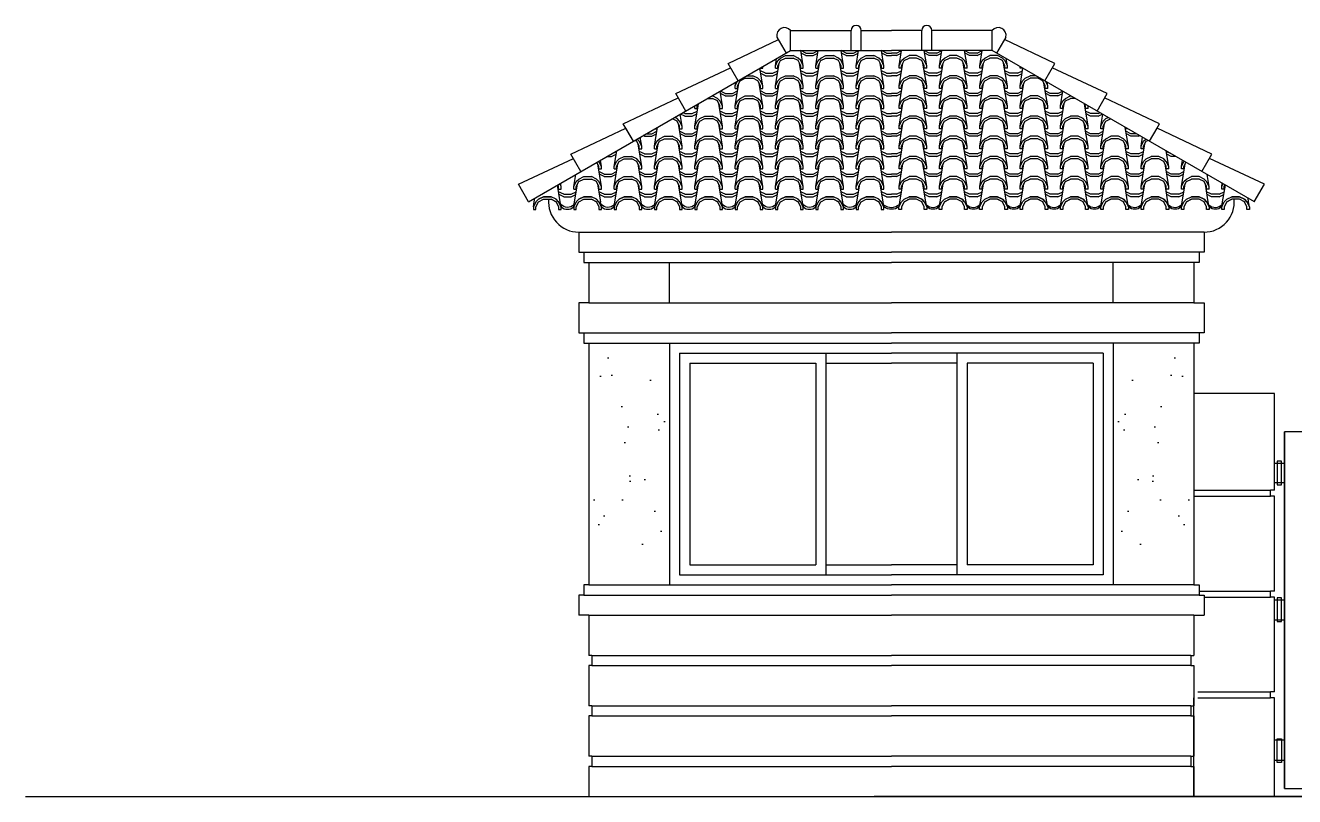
# Model space of a CAD drawing. Extents: x -23286 to 17563, y -7132 to 62388.
# Drawn here: x -21212 to -14920, y 45481 to 49306 of the extents above; entities that cross this region are included whole.
import ezdxf

# ---------------------------------------------------------------- set-up
doc = ezdxf.new("R2010")
doc.units = 0
doc.header["$LTSCALE"] = 10
doc.header["$MEASUREMENT"] = 0
for name, color, linetype in [('0-2', 2, 'CONTINUOUS'), ('0-3', 3, 'CONTINUOUS'), ('0-5', 5, 'CONTINUOUS'), ('0-HATCH', 2, 'CONTINUOUS'), ('1', 1, 'CONTINUOUS')]:
    doc.layers.add(name, color=color, linetype=linetype)

msp = doc.modelspace()

# ---------------------------------------------------------------- hatches: boundary and pattern name
at = {"layer": '0-HATCH'}
h = msp.add_hatch(dxfattribs=at)
h.set_pattern_fill('SPANISH1', color=11, scale=100, style=0)
h.set_pattern_definition([(0, (-16893.86, 49193.95), (200, 100), [12.5, -112.5, 12.5, -62.5]), (0, (-16843.86, 49243.95), (200, 100), [37.5, -162.5]), (0, (-16843.86, 49256.45), (200, 100), [37.5, -62.5, 37.5, -62.5]), (0, (-16743.86, 49268.95), (200, 100), [37.5, -162.5]), (90, (-16893.86, 49193.95), (-200, 100), [12.5, -87.5]), (90, (-16881.36, 49193.95), (-200, 100), [12.5, -87.5]), (90, (-16768.86, 49193.95), (-200, 100), [12.5, -87.5]), (90, (-16756.36, 49193.95), (-200, 100), [12.5, -87.5]), (45, (-16881.36, 49231.45), (1e-14, 100), [17.678, -265.165]), (135, (-16768.86, 49231.45), (1e-14, 100), [17.678, -265.165]), (26.565, (-16868.86, 49231.45), (-5e-09, 100), [27.951, -195.656]), (26.565, (-16868.86, 49243.95), (-5e-09, 100), [27.951, -195.656]), (26.565, (-16906.36, 49256.45), (-5e-09, 100), [25.41, -198.197]), (26.565, (-16906.36, 49268.95), (-5e-09, 100), [27.951, -195.656]), (63.435, (-16893.863, 49206.45), (5e-09, 100), [27.951, -419.263]), (63.435, (-16881.363, 49206.45), (5e-09, 100), [27.951, -419.263]), (116.565, (-16768.863, 49206.45), (-5e-09, 100), [27.951, -419.263]), (116.565, (-16756.363, 49206.45), (-5e-09, 100), [27.951, -419.263]), (153.435, (-16781.36, 49231.45), (5e-09, 100), [27.951, -195.656]), (153.435, (-16781.36, 49243.95), (5e-09, 100), [27.951, -195.656]), (153.435, (-16743.86, 49256.45), (5e-09, 100), [25.41, -198.197]), (153.435, (-16743.86, 49268.95), (5e-09, 100), [27.951, -195.656]), (80.5377, (-16893.863, 49206.45), (-4e-11, 100), [114.052, -1102.501]), (99.4623, (-16756.363, 49206.45), (4e-11, 100), [114.052, -1102.501])])
h.paths.add_polyline_path([(-16918.9, 48430.9), (-16918.9, 49181.4), (-17418.9, 49181.4), (-18718.9, 48430.9)])
h = msp.add_hatch(dxfattribs=at)
h.set_pattern_fill('SPANISH1', color=11, scale=100, style=0)
h.set_pattern_definition([(180, (-16943.86, 49193.95), (-200, 100), [12.5, -112.5, 12.5, -62.5]), (180, (-16993.86, 49243.95), (-200, 100), [37.5, -162.5]), (180, (-16993.86, 49256.45), (-200, 100), [37.5, -62.5, 37.5, -62.5]), (180, (-17093.86, 49268.95), (-200, 100), [37.5, -162.5]), (90, (-16943.86, 49193.95), (200, 100), [12.5, -87.5]), (90, (-16956.36, 49193.95), (200, 100), [12.5, -87.5]), (90, (-17068.86, 49193.95), (200, 100), [12.5, -87.5]), (90, (-17081.36, 49193.95), (200, 100), [12.5, -87.5]), (135, (-16956.36, 49231.45), (-1e-14, 100), [17.678, -265.165]), (45, (-17068.86, 49231.45), (-1e-14, 100), [17.678, -265.165]), (153.435, (-16968.86, 49231.45), (5e-09, 100), [27.951, -195.656]), (153.435, (-16968.86, 49243.95), (5e-09, 100), [27.951, -195.656]), (153.435, (-16931.36, 49256.45), (5e-09, 100), [25.41, -198.197]), (153.435, (-16931.36, 49268.95), (5e-09, 100), [27.951, -195.656]), (116.565, (-16943.863, 49206.45), (-5e-09, 100), [27.951, -419.263]), (116.565, (-16956.363, 49206.45), (-5e-09, 100), [27.951, -419.263]), (63.435, (-17068.863, 49206.45), (5e-09, 100), [27.951, -419.263]), (63.435, (-17081.363, 49206.45), (5e-09, 100), [27.951, -419.263]), (26.565, (-17056.36, 49231.45), (-5e-09, 100), [27.951, -195.656]), (26.565, (-17056.36, 49243.95), (-5e-09, 100), [27.951, -195.656]), (26.565, (-17093.86, 49256.45), (-5e-09, 100), [25.41, -198.197]), (26.565, (-17093.86, 49268.95), (-5e-09, 100), [27.951, -195.656]), (99.4623, (-16943.863, 49206.45), (4e-11, 100), [114.052, -1102.501]), (80.5377, (-17081.363, 49206.45), (-4e-11, 100), [114.052, -1102.501])])
h.paths.add_polyline_path([(-16918.9, 48430.9), (-16918.9, 49181.4), (-16418.9, 49181.4), (-15118.9, 48430.9)])
h = msp.add_hatch(dxfattribs=at)
h.set_pattern_fill('AR-SAND', color=256, scale=200, angle=100, style=0)
h.set_pattern_definition([(137.5, (-27842.13, 52209.3), (-377.3225, -79.325), [0, -304, 0, -340, 0, -325]), (107.5, (-27842.1, 52209.3), (-617.318, 250.566), [0, -164, 0, -274, 0, -105]), (67.5, (-27799.4, 51967.04), (-109.268, 613.17), [0, -100, 0, -360, 0, -470]), (57.5, (-27799.4, 51967.04), (-277.27, 561.61), [0, -50, 0, -236, 0, -270])])
h.paths.add_polyline_path([(-18018.9, 47730.9), (-18418.9, 47730.9), (-18418.9, 46530.9), (-18018.9, 46530.9)])
h = msp.add_hatch(dxfattribs=at)
h.set_pattern_fill('AR-SAND', color=256, scale=200, angle=100, style=0)
h.set_pattern_definition([(42.5, (-5995.6, 52209.3), (377.3225, -79.325), [0, -304, 0, -340, 0, -325]), (72.5, (-5995.6, 52209.3), (617.318, 250.566), [0, -164, 0, -274, 0, -105]), (112.5, (-6038.32, 51967.04), (109.268, 613.17), [0, -100, 0, -360, 0, -470]), (122.5, (-6038.3, 51967.04), (277.27, 561.61), [0, -50, 0, -236, 0, -270])])
h.paths.add_polyline_path([(-15418.9, 47730.9), (-15818.9, 47730.9), (-15818.9, 46530.9), (-15418.9, 46530.9)])

# ---------------------------------------------------------------- linework, layer by layer
at = {"layer": '0-2'}
for p, q in [((-17968.9, 47680.9), (-17968.9, 46580.9)), ((-17968.9, 47680.9), (-16918.9, 47680.9)), ((-17243.9, 47680.9), (-17243.9, 46580.9)), ((-15868.9, 47680.9), (-16918.9, 47680.9)), ((-16593.9, 47680.9), (-16593.9, 46580.9)), ((-15868.9, 47680.9), (-15868.9, 46580.9)), ((-17918.9, 47630.9), (-17918.9, 46630.9)), ((-17918.9, 47630.9), (-17293.9, 47630.9)), ((-17293.9, 47630.9), (-17293.9, 46630.9)), ((-17243.9, 47630.9), (-16918.9, 47630.9)), ((-16593.9, 47630.9), (-16918.9, 47630.9)), ((-15918.9, 47630.9), (-16543.9, 47630.9)), ((-16543.9, 47630.9), (-16543.9, 46630.9)), ((-15918.9, 47630.9), (-15918.9, 46630.9)), ((-17918.9, 46630.9), (-17293.9, 46630.9)), ((-17243.9, 46630.9), (-16918.9, 46630.9)), ((-16593.9, 46630.9), (-16918.9, 46630.9)), ((-15918.9, 46630.9), (-16543.9, 46630.9)), ((-17968.9, 46580.9), (-16918.9, 46580.9)), ((-15868.9, 46580.9), (-16918.9, 46580.9))]:
    msp.add_line(p, q, dxfattribs=at)
at = {"layer": '0-3', "color": 3}
for p, q in [((-18468.9, 48280.9), (-18468.9, 48180.9)), ((-15368.9, 48280.9), (-15368.9, 48180.9)), ((-18468.9, 48180.9), (-18443.9, 48180.9)), ((-18443.9, 48180.9), (-18443.9, 48130.9)), ((-15368.9, 48180.9), (-15393.9, 48180.9)), ((-15393.9, 48180.9), (-15393.9, 48130.9)), ((-18443.9, 48130.9), (-18418.9, 48130.9)), ((-18418.9, 48130.9), (-18418.9, 47930.9)), ((-15418.9, 48130.9), (-15418.9, 47930.9)), ((-15393.9, 48130.9), (-15418.9, 48130.9)), ((-18468.9, 47930.9), (-18468.9, 47780.9)), ((-18418.9, 47930.9), (-18468.9, 47930.9)), ((-15418.9, 47930.9), (-15368.9, 47930.9)), ((-15368.9, 47930.9), (-15368.9, 47780.9)), ((-18468.9, 47780.9), (-18443.9, 47780.9)), ((-18443.9, 47780.9), (-18443.9, 47730.9)), ((-15393.9, 47780.9), (-15393.9, 47730.9)), ((-15368.9, 47780.9), (-15393.9, 47780.9)), ((-18443.9, 47730.9), (-18418.9, 47730.9)), ((-18418.9, 47730.9), (-18418.9, 46530.9)), ((-15418.9, 47730.9), (-15418.9, 46530.9)), ((-15393.9, 47730.9), (-15418.9, 47730.9)), ((-18443.9, 46530.9), (-18443.9, 46480.9)), ((-18418.9, 46530.9), (-18443.9, 46530.9)), ((-15418.9, 46530.9), (-15393.9, 46530.9)), ((-15393.9, 46530.9), (-15393.9, 46480.9)), ((-18443.9, 46480.9), (-18468.9, 46480.9)), ((-18468.9, 46480.9), (-18468.9, 46380.9)), ((-15393.9, 46480.9), (-15368.9, 46480.9)), ((-15368.9, 46480.9), (-15368.9, 46380.9)), ((-18418.9, 46380.9), (-18468.9, 46380.9)), ((-18418.9, 46380.9), (-18418.9, 46180.9)), ((-15418.9, 46380.9), (-15418.9, 46180.9)), ((-15418.9, 46380.9), (-15368.9, 46380.9)), ((-18403.9, 46180.9), (-18418.9, 46180.9)), ((-18418.9, 46130.9), (-18418.9, 45930.9)), ((-18403.9, 46130.9), (-18418.9, 46130.9)), ((-18403.9, 46180.9), (-18403.9, 46130.9)), ((-15433.9, 46180.9), (-15433.9, 46130.9)), ((-15433.9, 46180.9), (-15418.9, 46180.9)), ((-15433.9, 46130.9), (-15418.9, 46130.9)), ((-15418.9, 46130.9), (-15418.9, 45930.9)), ((-18403.9, 45930.9), (-18418.9, 45930.9)), ((-18418.9, 45880.9), (-18418.9, 45680.9)), ((-18403.9, 45880.9), (-18418.9, 45880.9)), ((-18403.9, 45930.9), (-18403.9, 45880.9)), ((-15433.9, 45930.9), (-15433.9, 45880.9)), ((-15433.9, 45930.9), (-15418.9, 45930.9)), ((-15433.9, 45880.9), (-15418.9, 45880.9)), ((-15418.9, 45880.9), (-15418.9, 45680.9)), ((-18403.9, 45680.9), (-18418.9, 45680.9)), ((-18418.9, 45630.9), (-18418.9, 45480.9)), ((-18403.9, 45630.9), (-18418.9, 45630.9)), ((-18403.9, 45680.9), (-18403.9, 45630.9)), ((-15433.9, 45680.9), (-15433.9, 45630.9)), ((-15433.9, 45680.9), (-15418.9, 45680.9)), ((-15433.9, 45630.9), (-15418.9, 45630.9)), ((-15418.9, 45630.9), (-15418.9, 45480.9))]:
    msp.add_line(p, q, dxfattribs=at)
at = {"layer": '0-3'}
for p, q in [((-15020, 47480.9), (-15420, 47480.9)), ((-15020, 47000.5), (-15020, 47480.9)), ((-14970, 45520.9), (-14970, 47290.9)), ((-15418.9, 47000.5), (-15400, 47000.5)), ((-15418.9, 46970.5), (-15400, 46970.5)), ((-15400, 47000.5), (-15040, 47000.5)), ((-15400, 46970.5), (-15040, 46970.5)), ((-15020, 47000.5), (-15040, 47000.5)), ((-15040, 46970.5), (-15040, 47000.5)), ((-15020, 46970.5), (-15040, 46970.5)), ((-15020, 46500.5), (-15020, 46970.5)), ((-15020, 46500.5), (-15020, 46970.5)), ((-15393.9, 46500.5), (-15040, 46500.5)), ((-15368.9, 46470.5), (-15040, 46470.5)), ((-15040, 46470.5), (-15040, 46500.5)), ((-15020, 46500.5), (-15040, 46500.5)), ((-15020, 46470.5), (-15040, 46470.5)), ((-15020, 46000.5), (-15020, 46470.5)), ((-15020, 46000.5), (-15020, 46470.5)), ((-15020, 46000.5), (-15020, 46470.5)), ((-15020, 46000.5), (-15020, 46470.5)), ((-15400, 46000.5), (-15040, 46000.5)), ((-15040, 45970.5), (-15040, 46000.5)), ((-15020, 46000.5), (-15040, 46000.5)), ((-15420, 45480.9), (-15420, 45970.5)), ((-15420, 45721.6), (-15420, 45970.5)), ((-15400, 45970.5), (-15040, 45970.5)), ((-15020, 45970.5), (-15040, 45970.5)), ((-15020, 45480.9), (-15020, 45970.5)), ((-15020, 45480.9), (-15020, 45970.5)), ((-15020, 45721.6), (-15020, 45970.5)), ((-15020, 45721.6), (-15020, 45970.5)), ((-14970, 45520.9), (-11970.1, 45520.9))]:
    msp.add_line(p, q, dxfattribs=at)
msp.add_lwpolyline([(-11970.1, 47290.9), (-14970, 47290.9), (-14970, 45520.9), (-11970.1, 45520.9)], close=True, dxfattribs=at)
at = {"layer": '0-3', "color": 3}
for centre, start, end in [((-18468.9, 48430.9), 175.00691, 270), ((-15368.9, 48430.9), 270, 4.99309)]:
    msp.add_arc(centre, 150, start, end, dxfattribs=at)
at = {"layer": '0-5'}
for p, q in [((-21212.4, 45480.9), (-2900.9, 45480.9)), ((-18243.9, 45480.9), (-16616.4, 45480.9)), ((-7137.3, 45480.9), (-17004, 45480.9))]:
    msp.add_line(p, q, dxfattribs=at)
at = {"layer": '0-HATCH', "color": 2}
for p, q in [((-17418.9, 49281.4), (-17118.9, 49281.4)), ((-17418.9, 49181.4), (-17418.9, 49281.4)), ((-17118.9, 49181.4), (-17118.9, 49281.4)), ((-17068.9, 49281.4), (-16918.9, 49281.4)), ((-17068.9, 49181.4), (-17068.9, 49281.4)), ((-16768.9, 49281.4), (-16918.9, 49281.4)), ((-16768.9, 49181.4), (-16768.9, 49281.4)), ((-16418.9, 49281.4), (-16718.9, 49281.4)), ((-16718.9, 49181.4), (-16718.9, 49281.4)), ((-16418.9, 49181.4), (-16418.9, 49281.4)), ((-17728.7, 49118.1), (-17479.1, 49235.7)), ((-17486.6, 49248.7), (-17440.5, 49168.9)), ((-16351.1, 49248.7), (-16397.2, 49168.9)), ((-16109.1, 49118.1), (-16358.7, 49235.7)), ((-18718.9, 48430.9), (-17418.9, 49181.4)), ((-17418.9, 49181.4), (-16918.9, 49181.4)), ((-16418.9, 49181.4), (-16918.9, 49181.4)), ((-15118.9, 48430.9), (-16418.9, 49181.4)), ((-17988.5, 48968.1), (-17716.2, 49096.4)), ((-17678.7, 49031.4), (-17728.7, 49118.1)), ((-16159.1, 49031.4), (-16109.1, 49118.1)), ((-15849.2, 48968.1), (-16121.6, 49096.4)), ((-17938.5, 48881.4), (-17988.5, 48968.1)), ((-15899.2, 48881.4), (-15849.2, 48968.1)), ((-18248.3, 48818.1), (-17976, 48946.4)), ((-15589.4, 48818.1), (-15861.7, 48946.4)), ((-18508.1, 48668.1), (-18235.8, 48796.4)), ((-18198.3, 48731.4), (-18248.3, 48818.1)), ((-18198.3, 48731.4), (-18235.8, 48796.4)), ((-15639.4, 48731.4), (-15589.4, 48818.1)), ((-15639.4, 48731.4), (-15601.9, 48796.4)), ((-15329.6, 48668.1), (-15601.9, 48796.4)), ((-18767.9, 48518.1), (-18495.6, 48646.4)), ((-18458.1, 48581.4), (-18508.1, 48668.1)), ((-15379.6, 48581.4), (-15329.6, 48668.1)), ((-15069.8, 48518.1), (-15342.1, 48646.4)), ((-18717.9, 48431.4), (-18767.9, 48518.1)), ((-15119.8, 48431.4), (-15069.8, 48518.1))]:
    msp.add_line(p, q, dxfattribs=at)
at = {"layer": '0-HATCH', "color": 11}
for p, q in [((-18693.9, 48406.4), (-18689.8, 48430.9)), ((-18556.4, 48406.4), (-18560.4, 48430.9)), ((-18493.9, 48406.4), (-18489.8, 48430.9)), ((-18356.4, 48406.4), (-18360.4, 48430.9)), ((-18293.9, 48406.4), (-18289.8, 48430.9)), ((-18156.4, 48406.4), (-18160.4, 48430.9)), ((-18093.9, 48406.4), (-18089.8, 48430.9)), ((-17956.4, 48406.4), (-17960.4, 48430.9)), ((-17893.9, 48406.4), (-17889.8, 48430.9)), ((-17756.4, 48406.4), (-17760.4, 48430.9)), ((-17693.9, 48406.4), (-17689.8, 48430.9)), ((-17556.4, 48406.4), (-17560.4, 48430.9)), ((-17493.9, 48406.4), (-17489.8, 48430.9)), ((-17356.4, 48406.4), (-17360.4, 48430.9)), ((-17293.9, 48406.4), (-17289.8, 48430.9)), ((-17156.4, 48406.4), (-17160.4, 48430.9)), ((-17093.9, 48406.4), (-17089.8, 48430.9)), ((-16958, 48416.4), (-16960.4, 48430.9)), ((-16879.3, 48418.7), (-16877.3, 48430.9)), ((-16743.9, 48406.4), (-16747.9, 48430.9)), ((-16681.4, 48406.4), (-16677.3, 48430.9)), ((-16543.9, 48406.4), (-16547.9, 48430.9)), ((-16481.4, 48406.4), (-16477.3, 48430.9)), ((-16343.9, 48406.4), (-16347.9, 48430.9)), ((-16281.4, 48406.4), (-16277.3, 48430.9)), ((-16143.9, 48406.4), (-16147.9, 48430.9)), ((-16081.4, 48406.4), (-16077.3, 48430.9)), ((-15943.9, 48406.4), (-15947.9, 48430.9)), ((-15881.4, 48406.4), (-15877.3, 48430.9)), ((-15743.9, 48406.4), (-15747.9, 48430.9)), ((-15681.4, 48406.4), (-15677.3, 48430.9)), ((-15543.9, 48406.4), (-15547.9, 48430.9)), ((-15481.4, 48406.4), (-15477.3, 48430.9)), ((-15343.9, 48406.4), (-15347.9, 48430.9)), ((-15281.4, 48406.4), (-15277.3, 48430.9)), ((-15143.9, 48406.4), (-15147.9, 48430.9))]:
    msp.add_line(p, q, dxfattribs=at)
for points in [[(-18693.9, 48393.9), (-18681.4, 48393.9), (-18681.4, 48406.4), (-18668.9, 48431.4), (-18643.9, 48443.9), (-18606.4, 48443.9), (-18581.4, 48431.4), (-18568.9, 48406.4), (-18568.9, 48393.9), (-18556.4, 48393.9), (-18556.4, 48406.4), (-18568.9, 48431.4), (-18581.4, 48443.9), (-18606.4, 48456.4), (-18643.9, 48456.4), (-18668.9, 48443.9), (-18681.4, 48431.4), (-18693.9, 48406.4)], [(-18493.9, 48393.9), (-18481.4, 48393.9), (-18481.4, 48406.4), (-18468.9, 48431.4), (-18443.9, 48443.9), (-18406.4, 48443.9), (-18381.4, 48431.4), (-18368.9, 48406.4), (-18368.9, 48393.9), (-18356.4, 48393.9), (-18356.4, 48406.4), (-18368.9, 48431.4), (-18381.4, 48443.9), (-18406.4, 48456.4), (-18443.9, 48456.4), (-18468.9, 48443.9), (-18481.4, 48431.4), (-18493.9, 48406.4)], [(-18293.9, 48393.9), (-18281.4, 48393.9), (-18281.4, 48406.4), (-18268.9, 48431.4), (-18243.9, 48443.9), (-18206.4, 48443.9), (-18181.4, 48431.4), (-18168.9, 48406.4), (-18168.9, 48393.9), (-18156.4, 48393.9), (-18156.4, 48406.4), (-18168.9, 48431.4), (-18181.4, 48443.9), (-18206.4, 48456.4), (-18243.9, 48456.4), (-18268.9, 48443.9), (-18281.4, 48431.4), (-18293.9, 48406.4)], [(-18093.9, 48393.9), (-18081.4, 48393.9), (-18081.4, 48406.4), (-18068.9, 48431.4), (-18043.9, 48443.9), (-18006.4, 48443.9), (-17981.4, 48431.4), (-17968.9, 48406.4), (-17968.9, 48393.9), (-17956.4, 48393.9), (-17956.4, 48406.4), (-17968.9, 48431.4), (-17981.4, 48443.9), (-18006.4, 48456.4), (-18043.9, 48456.4), (-18068.9, 48443.9), (-18081.4, 48431.4), (-18093.9, 48406.4)], [(-17893.9, 48393.9), (-17881.4, 48393.9), (-17881.4, 48406.4), (-17868.9, 48431.4), (-17843.9, 48443.9), (-17806.4, 48443.9), (-17781.4, 48431.4), (-17768.9, 48406.4), (-17768.9, 48393.9), (-17756.4, 48393.9), (-17756.4, 48406.4), (-17768.9, 48431.4), (-17781.4, 48443.9), (-17806.4, 48456.4), (-17843.9, 48456.4), (-17868.9, 48443.9), (-17881.4, 48431.4), (-17893.9, 48406.4)], [(-17693.9, 48393.9), (-17681.4, 48393.9), (-17681.4, 48406.4), (-17668.9, 48431.4), (-17643.9, 48443.9), (-17606.4, 48443.9), (-17581.4, 48431.4), (-17568.9, 48406.4), (-17568.9, 48393.9), (-17556.4, 48393.9), (-17556.4, 48406.4), (-17568.9, 48431.4), (-17581.4, 48443.9), (-17606.4, 48456.4), (-17643.9, 48456.4), (-17668.9, 48443.9), (-17681.4, 48431.4), (-17693.9, 48406.4)], [(-17493.9, 48393.9), (-17481.4, 48393.9), (-17481.4, 48406.4), (-17468.9, 48431.4), (-17443.9, 48443.9), (-17406.4, 48443.9), (-17381.4, 48431.4), (-17368.9, 48406.4), (-17368.9, 48393.9), (-17356.4, 48393.9), (-17356.4, 48406.4), (-17368.9, 48431.4), (-17381.4, 48443.9), (-17406.4, 48456.4), (-17443.9, 48456.4), (-17468.9, 48443.9), (-17481.4, 48431.4), (-17493.9, 48406.4)], [(-17293.9, 48393.9), (-17281.4, 48393.9), (-17281.4, 48406.4), (-17268.9, 48431.4), (-17243.9, 48443.9), (-17206.4, 48443.9), (-17181.4, 48431.4), (-17168.9, 48406.4), (-17168.9, 48393.9), (-17156.4, 48393.9), (-17156.4, 48406.4), (-17168.9, 48431.4), (-17181.4, 48443.9), (-17206.4, 48456.4), (-17243.9, 48456.4), (-17268.9, 48443.9), (-17281.4, 48431.4), (-17293.9, 48406.4)], [(-17093.9, 48393.9), (-17081.4, 48393.9), (-17081.4, 48406.4), (-17068.9, 48431.4), (-17043.9, 48443.9), (-17006.4, 48443.9), (-16981.4, 48431.4), (-16968.9, 48406.4), (-16968.9, 48393.9), (-16956.4, 48393.9), (-16956.4, 48406.4), (-16968.9, 48431.4), (-16981.4, 48443.9), (-17006.4, 48456.4), (-17043.9, 48456.4), (-17068.9, 48443.9), (-17081.4, 48431.4), (-17093.9, 48406.4)], [(-16743.9, 48393.9), (-16756.4, 48393.9), (-16756.4, 48406.4), (-16768.9, 48431.4), (-16793.9, 48443.9), (-16831.4, 48443.9), (-16856.4, 48431.4), (-16868.9, 48406.4), (-16868.9, 48393.9), (-16881.4, 48393.9), (-16881.4, 48406.4), (-16868.9, 48431.4), (-16856.4, 48443.9), (-16831.4, 48456.4), (-16793.9, 48456.4), (-16768.9, 48443.9), (-16756.4, 48431.4), (-16743.9, 48406.4)], [(-16743.9, 48393.9), (-16756.4, 48393.9), (-16756.4, 48406.4), (-16768.9, 48431.4), (-16793.9, 48443.9), (-16831.4, 48443.9), (-16856.4, 48431.4), (-16868.9, 48406.4), (-16868.9, 48393.9), (-16881.4, 48393.9), (-16881.4, 48406.4), (-16868.9, 48431.4), (-16856.4, 48443.9), (-16831.4, 48456.4), (-16793.9, 48456.4), (-16768.9, 48443.9), (-16756.4, 48431.4), (-16743.9, 48406.4)], [(-16543.9, 48393.9), (-16556.4, 48393.9), (-16556.4, 48406.4), (-16568.9, 48431.4), (-16593.9, 48443.9), (-16631.4, 48443.9), (-16656.4, 48431.4), (-16668.9, 48406.4), (-16668.9, 48393.9), (-16681.4, 48393.9), (-16681.4, 48406.4), (-16668.9, 48431.4), (-16656.4, 48443.9), (-16631.4, 48456.4), (-16593.9, 48456.4), (-16568.9, 48443.9), (-16556.4, 48431.4), (-16543.9, 48406.4)], [(-16343.9, 48393.9), (-16356.4, 48393.9), (-16356.4, 48406.4), (-16368.9, 48431.4), (-16393.9, 48443.9), (-16431.4, 48443.9), (-16456.4, 48431.4), (-16468.9, 48406.4), (-16468.9, 48393.9), (-16481.4, 48393.9), (-16481.4, 48406.4), (-16468.9, 48431.4), (-16456.4, 48443.9), (-16431.4, 48456.4), (-16393.9, 48456.4), (-16368.9, 48443.9), (-16356.4, 48431.4), (-16343.9, 48406.4)], [(-16143.9, 48393.9), (-16156.4, 48393.9), (-16156.4, 48406.4), (-16168.9, 48431.4), (-16193.9, 48443.9), (-16231.4, 48443.9), (-16256.4, 48431.4), (-16268.9, 48406.4), (-16268.9, 48393.9), (-16281.4, 48393.9), (-16281.4, 48406.4), (-16268.9, 48431.4), (-16256.4, 48443.9), (-16231.4, 48456.4), (-16193.9, 48456.4), (-16168.9, 48443.9), (-16156.4, 48431.4), (-16143.9, 48406.4)], [(-15943.9, 48393.9), (-15956.4, 48393.9), (-15956.4, 48406.4), (-15968.9, 48431.4), (-15993.9, 48443.9), (-16031.4, 48443.9), (-16056.4, 48431.4), (-16068.9, 48406.4), (-16068.9, 48393.9), (-16081.4, 48393.9), (-16081.4, 48406.4), (-16068.9, 48431.4), (-16056.4, 48443.9), (-16031.4, 48456.4), (-15993.9, 48456.4), (-15968.9, 48443.9), (-15956.4, 48431.4), (-15943.9, 48406.4)], [(-15743.9, 48393.9), (-15756.4, 48393.9), (-15756.4, 48406.4), (-15768.9, 48431.4), (-15793.9, 48443.9), (-15831.4, 48443.9), (-15856.4, 48431.4), (-15868.9, 48406.4), (-15868.9, 48393.9), (-15881.4, 48393.9), (-15881.4, 48406.4), (-15868.9, 48431.4), (-15856.4, 48443.9), (-15831.4, 48456.4), (-15793.9, 48456.4), (-15768.9, 48443.9), (-15756.4, 48431.4), (-15743.9, 48406.4)], [(-15543.9, 48393.9), (-15556.4, 48393.9), (-15556.4, 48406.4), (-15568.9, 48431.4), (-15593.9, 48443.9), (-15631.4, 48443.9), (-15656.4, 48431.4), (-15668.9, 48406.4), (-15668.9, 48393.9), (-15681.4, 48393.9), (-15681.4, 48406.4), (-15668.9, 48431.4), (-15656.4, 48443.9), (-15631.4, 48456.4), (-15593.9, 48456.4), (-15568.9, 48443.9), (-15556.4, 48431.4), (-15543.9, 48406.4)], [(-15343.9, 48393.9), (-15356.4, 48393.9), (-15356.4, 48406.4), (-15368.9, 48431.4), (-15393.9, 48443.9), (-15431.4, 48443.9), (-15456.4, 48431.4), (-15468.9, 48406.4), (-15468.9, 48393.9), (-15481.4, 48393.9), (-15481.4, 48406.4), (-15468.9, 48431.4), (-15456.4, 48443.9), (-15431.4, 48456.4), (-15393.9, 48456.4), (-15368.9, 48443.9), (-15356.4, 48431.4), (-15343.9, 48406.4)], [(-15143.9, 48393.9), (-15156.4, 48393.9), (-15156.4, 48406.4), (-15168.9, 48431.4), (-15193.9, 48443.9), (-15231.4, 48443.9), (-15256.4, 48431.4), (-15268.9, 48406.4), (-15268.9, 48393.9), (-15281.4, 48393.9), (-15281.4, 48406.4), (-15268.9, 48431.4), (-15256.4, 48443.9), (-15231.4, 48456.4), (-15193.9, 48456.4), (-15168.9, 48443.9), (-15156.4, 48431.4), (-15143.9, 48406.4)]]:
    msp.add_lwpolyline(points, close=True, dxfattribs=at)
for points in [[(-18556.4, 48406.4, 0.389702), (-18493.9, 48406.4), (-18492.2, 48416.4, -0.417218), (-18558.4, 48418.7)], [(-18356.4, 48406.4, 0.389702), (-18293.9, 48406.4), (-18292.2, 48416.4, -0.417218), (-18358.4, 48418.7)], [(-18156.4, 48406.4, 0.389702), (-18093.9, 48406.4), (-18092.2, 48416.4, -0.417218), (-18158.4, 48418.7)], [(-17956.4, 48406.4, 0.389702), (-17893.9, 48406.4), (-17892.2, 48416.4, -0.417218), (-17958.4, 48418.7)], [(-17756.4, 48406.4, 0.389702), (-17693.9, 48406.4), (-17692.2, 48416.4, -0.417218), (-17758.4, 48418.7)], [(-17556.4, 48406.4, 0.389702), (-17493.9, 48406.4), (-17492.2, 48416.4, -0.417218), (-17558.4, 48418.7)], [(-17356.4, 48406.4, 0.389702), (-17293.9, 48406.4), (-17292.2, 48416.4, -0.417218), (-17358.4, 48418.7)], [(-17156.4, 48406.4, 0.389702), (-17093.9, 48406.4), (-17092.2, 48416.4, -0.417218), (-17158.4, 48418.7)], [(-16881.4, 48406.4, -0.324752), (-16956.4, 48406.4), (-16958, 48416.4, 0.351008), (-16879.3, 48418.7)], [(-16681.4, 48406.4, -0.389702), (-16743.9, 48406.4), (-16745.5, 48416.4, 0.417218), (-16679.3, 48418.7)], [(-16481.4, 48406.4, -0.389702), (-16543.9, 48406.4), (-16545.5, 48416.4, 0.417218), (-16479.3, 48418.7)], [(-16281.4, 48406.4, -0.389702), (-16343.9, 48406.4), (-16345.5, 48416.4, 0.417218), (-16279.3, 48418.7)], [(-16081.4, 48406.4, -0.389702), (-16143.9, 48406.4), (-16145.5, 48416.4, 0.417218), (-16079.3, 48418.7)], [(-15881.4, 48406.4, -0.389702), (-15943.9, 48406.4), (-15945.5, 48416.4, 0.417218), (-15879.3, 48418.7)], [(-15681.4, 48406.4, -0.389702), (-15743.9, 48406.4), (-15745.5, 48416.4, 0.417218), (-15679.3, 48418.7)], [(-15481.4, 48406.4, -0.389702), (-15543.9, 48406.4), (-15545.5, 48416.4, 0.417218), (-15479.3, 48418.7)], [(-15281.4, 48406.4, -0.389702), (-15343.9, 48406.4), (-15345.5, 48416.4, 0.417218), (-15279.3, 48418.7)]]:
    msp.add_lwpolyline(points, format="xyb", close=True, dxfattribs=at)
at = {"layer": '0-HATCH', "color": 2}
for centre, radius, start, end in [((-17448.8, 49256.9), 38.7, 39.37063, 192.19146), ((-17093.9, 49281.4), 25, 0, 180), ((-16743.9, 49281.4), 25, 0, 180), ((-16389, 49256.9), 38.7, 347.80854, 140.62937)]:
    msp.add_arc(centre, radius, start, end, dxfattribs=at)
at = {"layer": '1'}
for p, q in [((-18468.9, 48280.9), (-16918.9, 48280.9)), ((-15368.9, 48280.9), (-16918.9, 48280.9)), ((-18443.9, 48180.9), (-16918.9, 48180.9)), ((-15393.9, 48180.9), (-16918.9, 48180.9)), ((-18418.9, 48130.9), (-16918.9, 48130.9)), ((-18018.9, 47930.9), (-18018.9, 48130.9)), ((-15418.9, 48130.9), (-16918.9, 48130.9)), ((-15818.9, 47930.9), (-15818.9, 48130.9)), ((-18418.9, 47930.9), (-16918.9, 47930.9)), ((-15418.9, 47930.9), (-16918.9, 47930.9)), ((-18443.9, 47780.9), (-16918.9, 47780.9)), ((-15393.9, 47780.9), (-16918.9, 47780.9)), ((-18418.9, 47730.9), (-16918.9, 47730.9)), ((-18018.9, 47730.9), (-18018.9, 46530.9)), ((-15418.9, 47730.9), (-16918.9, 47730.9)), ((-15818.9, 47730.9), (-15818.9, 46530.9)), ((-14970, 47134), (-15020.3, 47134)), ((-14970, 47037.5), (-15020.3, 47037.5)), ((-18418.9, 46530.9), (-16918.9, 46530.9)), ((-15418.9, 46530.9), (-16918.9, 46530.9)), ((-18443.9, 46480.9), (-16918.9, 46480.9)), ((-15393.9, 46480.9), (-16918.9, 46480.9)), ((-14970, 46455.9), (-15020.3, 46455.9)), ((-18418.9, 46380.9), (-16918.9, 46380.9)), ((-15418.9, 46380.9), (-16918.9, 46380.9)), ((-14970, 46355.9), (-15020.3, 46355.9)), ((-18403.9, 46180.9), (-16918.9, 46180.9)), ((-18403.9, 46130.9), (-16918.9, 46130.9)), ((-15433.9, 46180.9), (-16918.9, 46180.9)), ((-15433.9, 46130.9), (-16918.9, 46130.9)), ((-18403.9, 45930.9), (-16918.9, 45930.9)), ((-18403.9, 45880.9), (-16918.9, 45880.9)), ((-15433.9, 45930.9), (-16918.9, 45930.9)), ((-15433.9, 45880.9), (-16918.9, 45880.9)), ((-14970, 45760.2), (-15020.3, 45760.2)), ((-18403.9, 45680.9), (-16918.9, 45680.9)), ((-18403.9, 45630.9), (-16918.9, 45630.9)), ((-15433.9, 45680.9), (-16918.9, 45680.9)), ((-15433.9, 45630.9), (-16918.9, 45630.9)), ((-14970, 45660.2), (-15020.3, 45660.2))]:
    msp.add_line(p, q, dxfattribs=at)
for points in [[(-14985.5, 47144.5), (-15006.5, 47144.5), (-15006.5, 47027), (-14985.5, 47027)], [(-14985.5, 46466.4), (-15006.5, 46466.4), (-15006.5, 46348.9), (-14985.5, 46348.9)], [(-14985.5, 45649.7), (-15006.5, 45649.7), (-15006.5, 45767.2), (-14985.5, 45767.2)]]:
    msp.add_lwpolyline(points, close=True, dxfattribs=at)

doc.saveas('drawing.dxf')
